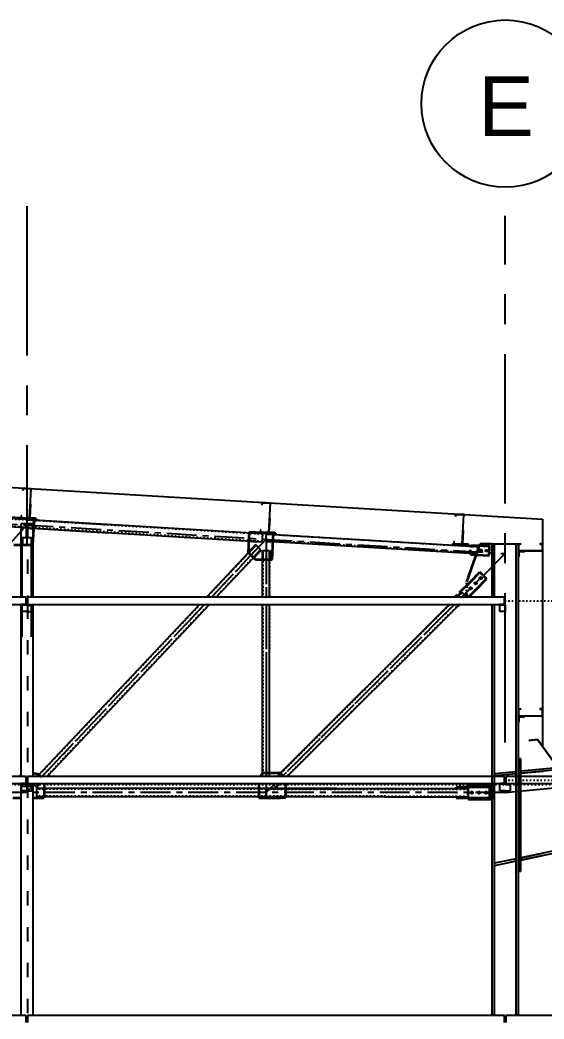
# Model space of a CAD drawing. Header units: inches. Extents: x -15 to 1885144, y -42615 to 866270.
# Drawn here: x 1695977 to 1700358, y 113938 to 122299 of the extents above; entities that cross this region are included whole.
import ezdxf

# ---------------------------------------------------------------- set-up
doc = ezdxf.new("R2010")
doc.units = ezdxf.units.IN
doc.header["$LTSCALE"] = 100
doc.header["$MEASUREMENT"] = 0
for name, pattern in [('CENTER', [2, 1.25, -0.25, 0.25, -0.25]), ('CENTERX2', [4, 2.5, -0.5, 0.5, -0.5]), ('dash line', [30, 12, -18]), ('PHANTOM2', [1.25, 0.625, -0.125, 0.125, -0.125, 0.125, -0.125])]:
    doc.linetypes.add(name, pattern=pattern)
for name, color, linetype in [('axis', 8, 'PHANTOM2'), ('corrugated sheet', 6, 'Continuous'), ('dimensions', 10, 'PHANTOM2'), ('layout', 7, 'Continuous'), ('purlins', 4, 'Continuous'), ('sections', 3, 'Continuous'), ('text', 3, 'Continuous')]:
    doc.layers.add(name, color=color, linetype=linetype)
doc.layers.add('gusset plate', color=1, linetype='Continuous', lineweight=35)
doc.layers.add('weld', color=2, linetype='Continuous', lineweight=35)
doc.styles.get("Standard").update_dxf_attribs({"font": 'arial.ttf'})
doc.dimstyles.new('Dim_1', dxfattribs={"dimtxt": 300, "dimasz": 500, "dimexe": 0.0625, "dimexo": 0.0625, "dimgap": 100, "dimtad": 0, "dimtih": 1, "dimtoh": 1, "dimdec": 0, "dimzin": 0, "dimdsep": 46, "dimtxsty": 'Standard', "dimblk": 'OBLIQUE', "dimcen": 0.09, "dimclrd": 256, "dimclre": 256, "dimclrt": 256, "dimadec": 0, "dimazin": 0, "dimtm": 1e-09, "dimtfac": 1, "dimtdec": 0, "dimtofl": 0, "dimtmove": 0, "dimatfit": 3, "dimfxl": 1, "dimtfillclr": 256, "dimtolj": 1, "dimtzin": 0, "dimlwe": -1, "dimarcsym": 0})

# ---------------------------------------------------------------- blocks, each defined once
blk = doc.blocks.new('_Oblique')
at = {"color": 0, "linetype": 'ByBlock', "lineweight": -2}
blk.add_line((-0.5, -0.5), (0.5, 0.5), dxfattribs=at)
blk = doc.blocks.new('*D1445')
at = {"layer": 'Defpoints', "color": 0, "ltscale": 0.01, "transparency": 16777216}
for p in [(0, 115901.3), (1727174.1, 115901.3), (1725274.4, 113901.3)]:
    blk.add_point(p, dxfattribs=at)
at = {"layer": 'dimensions', "linetype": 'dash line', "ltscale": 0.01, "transparency": 16777216}
for p, q in [((0.1, 115901.3), (1727174.1, 115901.3)), ((1725274.4, 113901.3), (1727174.1, 113901.3))]:
    blk.add_line(p, q, dxfattribs=at)
at = {"layer": 'dimensions', "lineweight": -2, "ltscale": 0.01, "transparency": 16777216}
for p, q in [((1727174.1, 115901.3), (1727174.1, 115154.5)), ((1727174.1, 113901.3), (1727174.1, 114648.1))]:
    blk.add_line(p, q, dxfattribs=at)
at = {"layer": 'dimensions', "lineweight": -2, "ltscale": 0.01, "transparency": 16777216, "xscale": 500, "yscale": 500, "zscale": 500}
for p, rotation in [((1727174.1, 115901.3), 90), ((1727174.1, 113901.3), 270)]:
    blk.add_blockref('_Oblique', p, dxfattribs=dict(at, rotation=rotation))
at = {"layer": 'dimensions', "ltscale": 0.01, "transparency": 16777216, "insert": (1727174.1, 114901.3), "char_height": 300, "attachment_point": 5}
blk.add_mtext('\\A1;2000', dxfattribs=at)
blk = doc.blocks.new('*D1431')
at = {"layer": 'Defpoints', "color": 0, "ltscale": 0.01, "transparency": 16777216}
for p in [(1700029.4, 117438.4), (1703152.6, 117438.4), (1700029.4, 115938.4)]:
    blk.add_point(p, dxfattribs=at)
at = {"layer": 'dimensions', "linetype": 'dash line', "ltscale": 0.01, "transparency": 16777216}
for p, q in [((1700029.4, 117438.4), (1703152.7, 117438.4)), ((1700029.4, 115938.4), (1703152.7, 115938.4))]:
    blk.add_line(p, q, dxfattribs=at)
at = {"layer": 'dimensions', "lineweight": -2, "ltscale": 0.01, "transparency": 16777216}
for p, q in [((1703152.6, 117438.4), (1703152.6, 116941.6)), ((1703152.6, 115938.4), (1703152.6, 116435.3))]:
    blk.add_line(p, q, dxfattribs=at)
at = {"layer": 'dimensions', "lineweight": -2, "ltscale": 0.01, "transparency": 16777216, "xscale": 500, "yscale": 500, "zscale": 500}
for p, rotation in [((1703152.6, 117438.4), 90), ((1703152.6, 115938.4), 270)]:
    blk.add_blockref('_Oblique', p, dxfattribs=dict(at, rotation=rotation))
at = {"layer": 'dimensions', "ltscale": 0.01, "transparency": 16777216, "insert": (1703152.6, 116688.4), "char_height": 300, "attachment_point": 5}
blk.add_mtext('\\A1;1500', dxfattribs=at)

msp = doc.modelspace()

# ---------------------------------------------------------------- hatches: boundary and pattern name
at = {"layer": 'purlins', "ltscale": 10}
h = msp.add_hatch(color=256, dxfattribs=at)
h.dxf.hatch_style = 1
h.paths.add_polyline_path([(1696062.307, 118236.764), (1696067.298, 118236.465), (1696066.699, 118226.483), (1696061.708, 118226.782)])
h = msp.add_hatch(color=256, dxfattribs=at)
h.dxf.hatch_style = 1
h.paths.add_polyline_path([(1698062.904, 118116.748), (1698067.895, 118116.448), (1698067.296, 118106.466), (1698062.305, 118106.766)])
h = msp.add_hatch(color=256, dxfattribs=at)
h.dxf.hatch_style = 1
h.paths.add_polyline_path([(1699679.654, 118019.68), (1699684.645, 118019.381), (1699684.046, 118009.399), (1699679.055, 118009.698)])
h = msp.add_hatch(color=256, dxfattribs=at)
h.dxf.hatch_style = 1
h.paths.add_polyline_path([(1700176.878, 117855.329), (1700176.878, 117850.329), (1700166.878, 117850.329), (1700166.878, 117855.329)])
at = {"layer": 'purlins', "ltscale": 0.01}
h = msp.add_hatch(color=256, dxfattribs=at)
h.dxf.hatch_style = 1
h.paths.add_polyline_path([(1696004.371, 117402.448), (1696004.371, 117408.448), (1696014.371, 117408.448), (1696014.371, 117402.448)])
h = msp.add_hatch(color=256, dxfattribs=at)
h.dxf.hatch_style = 1
h.paths.add_polyline_path([(1696064.378, 117402.082), (1696064.378, 117408.082), (1696054.378, 117408.082), (1696054.378, 117402.082)])
h = msp.add_hatch(color=256, dxfattribs=at)
h.dxf.hatch_style = 1
h.paths.add_polyline_path([(1700004.371, 117402.448), (1700004.371, 117408.448), (1700014.371, 117408.448), (1700014.371, 117402.448)])
at = {"layer": 'purlins', "ltscale": 10}
h = msp.add_hatch(color=256, dxfattribs=at)
h.dxf.hatch_style = 1
h.paths.add_polyline_path([(1700176.878, 116473.162), (1700176.878, 116468.162), (1700166.878, 116468.162), (1700166.878, 116473.162)])
at = {"layer": 'purlins', "ltscale": 0.01}
h = msp.add_hatch(color=256, dxfattribs=at)
h.dxf.hatch_style = 1
h.paths.add_polyline_path([(1696004.371, 115902.448), (1696004.371, 115908.448), (1696014.371, 115908.448), (1696014.371, 115902.448)])
h = msp.add_hatch(color=256, dxfattribs=at)
h.dxf.hatch_style = 1
h.paths.add_polyline_path([(1696064.378, 115902.082), (1696064.378, 115908.082), (1696054.378, 115908.082), (1696054.378, 115902.082)])
h = msp.add_hatch(color=256, dxfattribs=at)
h.dxf.hatch_style = 1
h.paths.add_polyline_path([(1700004.371, 115902.448), (1700004.371, 115908.448), (1700014.371, 115908.448), (1700014.371, 115902.448)])
h = msp.add_hatch(color=256, dxfattribs=at)
h.dxf.hatch_style = 1
h.paths.add_polyline_path([(1700064.378, 115902.082), (1700064.378, 115908.082), (1700054.378, 115908.082), (1700054.378, 115902.082)])
at = {"layer": 'sections', "ltscale": 10}
h = msp.add_hatch(color=256, dxfattribs=at)
h.dxf.hatch_style = 1
h.paths.add_polyline_path([(1700144.378, 116044.549), (1700164.378, 116044.549), (1700164.378, 116064.549), (1700144.378, 116064.549)])
h.paths.add_polyline_path([(1700144.378, 115934.549), (1700144.378, 115914.549), (1700164.378, 115914.549), (1700164.378, 115934.549)])
h.paths.add_polyline_path([(1700164.378, 115834.549), (1700164.378, 115854.549), (1700144.378, 115854.549), (1700144.378, 115834.549)])
h = msp.add_hatch(color=256, dxfattribs=at)
h.dxf.hatch_style = 1
h.paths.add_polyline_path([(1700164.378, 115224.549), (1700144.378, 115224.549), (1700144.378, 115244.549), (1700164.378, 115244.549)])
h.paths.add_polyline_path([(1700164.378, 115354.549), (1700144.378, 115354.549), (1700144.378, 115374.549), (1700164.378, 115374.549)])
h.paths.add_polyline_path([(1700164.378, 115434.549), (1700144.378, 115434.549), (1700144.378, 115454.549), (1700164.378, 115454.549)])

# ---------------------------------------------------------------- linework, layer by layer
at = {"layer": 'axis', "linetype": 'CENTER', "ltscale": 10}
for p, q in [((1696034.378, 120740.973), (1696034.378, 117907.206)), ((1696034.378, 120740.973), (1696034.378, 117907.206)), ((1696034.378, 120740.973), (1696034.378, 117907.206)), ((1696034.378, 120740.973), (1696034.378, 117907.206)), ((1696034.378, 120740.973), (1696034.378, 117907.206)), ((1696034.378, 120740.973), (1696034.378, 117907.206)), ((1696034.378, 120740.973), (1696034.378, 117907.206)), ((1696034.378, 120740.973), (1696034.378, 117907.206)), ((1696034.378, 120740.973), (1696034.378, 117907.206)), ((1700034.378, 116253.218), (1700034.378, 120660.973)), ((1712534.378, 117031.287), (1700034.378, 115831.287))]:
    msp.add_line(p, q, dxfattribs=at)
at = {"layer": 'axis', "linetype": 'CENTERX2'}
for p, q in [((1680034.378, 119033.162), (1700034.378, 117833.162)), ((1696034.378, 118073.162), (1695494.128, 117468.082)), ((1696034.378, 118073.162), (1696034.378, 117907.206)), ((1696034.378, 118073.162), (1696034.378, 117907.206)), ((1698034.378, 117953.162), (1697576.755, 117468.082)), ((1698034.378, 117953.162), (1698034.378, 117468.082)), ((1700034.378, 117833.162), (1699669.298, 117468.082)), ((1697520.152, 117408.082), (1696156.2, 115962.294)), ((1698034.378, 117408.082), (1698034.378, 115968.082)), ((1699609.298, 117408.082), (1698169.298, 115968.082)), ((1696034.378, 115908.082), (1696034.378, 115833.162)), ((1696105.057, 115908.082), (1696034.378, 115833.162)), ((1696034.378, 115908.082), (1696034.378, 115833.162)), ((1698034.378, 115908.082), (1698034.378, 115833.162)), ((1698109.298, 115908.082), (1698034.378, 115833.162)), ((1700034.378, 115833.162), (1664039.378, 115833.162))]:
    msp.add_line(p, q, dxfattribs=at)
at = {"layer": 'axis', "linetype": 'CENTER'}
for p, q in [((1698034.378, 117953.162), (1697576.755, 117468.082)), ((1698034.378, 117953.162), (1698034.378, 117468.082)), ((1697520.152, 117408.082), (1696156.2, 115962.294)), ((1698034.378, 117408.082), (1698034.378, 115968.082)), ((1699582.578, 117381.362), (1698174.838, 115973.622)), ((1699582.578, 117381.362), (1698174.838, 115973.622)), ((1699582.578, 117381.362), (1698174.838, 115973.622)), ((1698034.378, 116686.045), (1698034.378, 115968.082)), ((1698900.572, 116699.356), (1698169.298, 115968.082)), ((1696034.378, 115908.082), (1696034.378, 115833.162)), ((1696105.057, 115908.082), (1696034.378, 115833.162)), ((1696034.378, 115908.082), (1696034.378, 115833.162)), ((1698034.378, 115908.082), (1698034.378, 115833.162)), ((1698109.298, 115908.082), (1698034.378, 115833.162)), ((1698034.378, 115908.082), (1698034.378, 115833.162))]:
    msp.add_line(p, q, dxfattribs=at)
at = {"layer": 'corrugated sheet'}
for p, q in [((1680034.378, 119338.666), (1700344.878, 118120.036)), ((1680034.411, 119339.215), (1700344.911, 118120.585))]:
    msp.add_line(p, q, dxfattribs=at)
at = {"layer": 'corrugated sheet', "ltscale": 10}
for p, q in [((1700344.378, 118120.066), (1700344.378, 116224.287)), ((1700344.878, 118120.036), (1700344.878, 116224.287))]:
    msp.add_line(p, q, dxfattribs=at)
at = {"layer": 'gusset plate'}
for p, q in [((1695892.846, 118136.753), (1696097.875, 118124.452)), ((1697896.992, 118016.505), (1698097.875, 118004.452)), ((1699742.341, 117895.703), (1699752.772, 117905.095)), ((1699739.177, 117835.774), (1699747.968, 117825.239))]:
    msp.add_line(p, q, dxfattribs=at)
at = {"layer": 'gusset plate', "linetype": 'dash line'}
for p, q in [((1696084.854, 117907.438), (1696097.875, 118124.452)), ((1697886.404, 117840.027), (1697896.992, 118016.505)), ((1698084.711, 117785.056), (1698097.875, 118004.452)), ((1699752.772, 117905.095), (1699903.939, 117896.025)), ((1699899.147, 117816.169), (1699903.939, 117896.025)), ((1699924.378, 117915.329), (1699924.378, 117468.082)), ((1699747.968, 117825.239), (1699899.147, 117816.169)), ((1699630.053, 117485.406), (1699612.73, 117468.082)), ((1695984.378, 115980.612), (1695977.144, 115968.082)), ((1696132.342, 115984.801), (1696084.378, 115995.667)), ((1696156.2, 115962.294), (1696132.342, 115984.801)), ((1698004.378, 115994.835), (1697988.932, 115968.082)), ((1698153.624, 115994.835), (1698004.378, 115994.835)), ((1698180.377, 115968.082), (1698153.624, 115994.835)), ((1696178.022, 115908.082), (1696178.022, 115788.162)), ((1698196.051, 115908.082), (1698196.051, 115788.261)), ((1699924.378, 115888.319), (1699724.378, 115888.319)), ((1699724.378, 115888.319), (1699724.378, 115878.006)), ((1699924.378, 115888.319), (1699924.378, 115778.006)), ((1699724.378, 115878.006), (1699624.378, 115878.006)), ((1699624.378, 115878.006), (1699624.378, 115868.006)), ((1699624.378, 115798.006), (1699624.378, 115788.006)), ((1699904.378, 115878.006), (1699724.378, 115878.006)), ((1699904.378, 115788.006), (1699904.378, 115878.006)), ((1698196.051, 115788.261), (1698156.396, 115788.261)), ((1699624.378, 115788.006), (1699724.378, 115788.006)), ((1699724.378, 115788.006), (1699723.878, 115778.006)), ((1699723.878, 115778.006), (1699924.378, 115778.006)), ((1699724.378, 115788.006), (1699904.378, 115788.006))]:
    msp.add_line(p, q, dxfattribs=at)
at = {"layer": 'gusset plate', "ltscale": 10}
for p, q in [((1695926.213, 117906.974), (1695994.378, 117906.974)), ((1695994.378, 117906.974), (1696074.378, 117907.438)), ((1696074.378, 117907.438), (1696084.854, 117907.438)), ((1699712.584, 117597.937), (1699825.71, 117915.329)), ((1699825.71, 117915.329), (1699924.378, 117915.329)), ((1697886.404, 117840.027), (1697944.673, 117785.056)), ((1697944.673, 117785.056), (1698069.378, 117785.056)), ((1698069.378, 117785.056), (1698084.711, 117785.056))]:
    msp.add_line(p, q, dxfattribs=at)
at = {"layer": 'gusset plate', "linetype": 'dash line', "ltscale": 0.01}
for p, q in [((1699742.341, 117895.703), (1699739.177, 117835.785)), ((1699712.584, 117487.937), (1699712.584, 117597.937)), ((1699624.378, 115868.006), (1699624.378, 115798.006)), ((1699724.378, 115788.006), (1699724.378, 115878.006))]:
    msp.add_line(p, q, dxfattribs=at)
at = {"layer": 'gusset plate', "linetype": 'CENTER'}
for p, q in [((1699737.048, 117592.401), (1699821.901, 117677.253)), ((1699850.185, 117648.969), (1699821.901, 117677.253)), ((1699850.185, 117648.969), (1699878.469, 117620.685)), ((1699737.048, 117592.401), (1699624.447, 117479.799)), ((1699793.616, 117535.832), (1699878.469, 117620.685)), ((1699793.616, 117535.832), (1699725.867, 117468.082))]:
    msp.add_line(p, q, dxfattribs=at)
at = {"layer": 'gusset plate', "ltscale": 0.01}
msp.add_line((1699712.584, 117487.937), (1699712.584, 117468.082), dxfattribs=at)
at = {"layer": 'gusset plate', "linetype": 'ByBlock'}
for p, q in [((1697974.378, 115908.082), (1697974.378, 115788.162)), ((1695916.569, 115788.162), (1695984.378, 115788.162)), ((1696084.378, 115788.162), (1696178.022, 115788.162)), ((1697974.378, 115788.162), (1698156.396, 115788.261))]:
    msp.add_line(p, q, dxfattribs=at)
at = {"layer": 'layout', "ltscale": 0.01}
for p, q in [((1695984.378, 118083.145), (1695984.378, 117468.082)), ((1696084.977, 118083.145), (1695984.378, 118083.145)), ((1696084.378, 118083.145), (1696084.378, 117468.082)), ((1695984.378, 117408.082), (1695984.378, 115968.082)), ((1696084.378, 117408.082), (1696084.378, 115968.082)), ((1695984.378, 115908.082), (1695984.378, 113968.082)), ((1695984.378, 115888.162), (1696084.378, 115888.162)), ((1696084.378, 115908.082), (1696084.378, 113968.082))]:
    msp.add_line(p, q, dxfattribs=at)
at = {"layer": 'layout', "linetype": 'dash line', "ltscale": 0.1}
for p, q in [((1696029.378, 118083.145), (1696029.378, 117907.177)), ((1696039.378, 118083.145), (1696039.378, 117468.082)), ((1696039.378, 117408.082), (1696039.378, 115968.082)), ((1696039.378, 115908.082), (1696039.378, 113968.082))]:
    msp.add_line(p, q, dxfattribs=at)
at = {"layer": 'layout', "ltscale": 10}
for p, q in [((1699924.378, 117915.329), (1700144.378, 117915.329)), ((1699944.378, 117468.082), (1699944.378, 117915.329)), ((1700124.378, 113968.082), (1700124.378, 117915.329)), ((1700144.378, 113968.082), (1700144.378, 117915.329)), ((1699924.378, 117468.082), (1699924.378, 117831.287)), ((1699924.378, 113968.082), (1699924.378, 117408.082)), ((1699944.378, 113968.082), (1699944.378, 117408.082)), ((1700164.378, 116014.549), (1703984.378, 116381.269)), ((1703006.315, 116267.283), (1700164.378, 115994.457)), ((1700232.891, 116272.276), (1700304.561, 116279.156)), ((1699944.378, 115993.429), (1700124.378, 116010.709)), ((1700124.378, 115990.617), (1699944.378, 115973.337)), ((1703042.628, 115889.022), (1700164.378, 115287.561)), ((1703044.539, 115869.114), (1700164.378, 115267.253)), ((1700124.378, 115279.202), (1699944.378, 115241.588)), ((1700124.378, 115258.894), (1699944.378, 115221.28))]:
    msp.add_line(p, q, dxfattribs=at)
at = {"layer": 'layout', "linetype": 'CENTER'}
for centre, radius in [((1699829.759, 117860.356), 8), ((1699877.583, 117857.481), 8), ((1699828.972, 117627.756), 10), ((1699744.119, 117542.903), 10), ((1699786.545, 117585.33), 10)]:
    msp.add_circle(centre, radius, dxfattribs=at)
at = {"layer": 'layout', "linetype": 'dash line'}
for centre in [(1699754.378, 115833.162), (1699814.378, 115833.162), (1699874.378, 115833.162)]:
    msp.add_circle(centre, 10, dxfattribs=at)
at = {"layer": 'purlins', "ltscale": 10}
for p, q in [((1696000.818, 118380.706), (1695999.62, 118360.741)), ((1695999.62, 118360.741), (1696001.616, 118360.622)), ((1696070.692, 118376.513), (1696000.818, 118380.706)), ((1696001.616, 118360.622), (1696002.695, 118378.589)), ((1696002.695, 118378.589), (1696068.576, 118374.636)), ((1696068.576, 118374.636), (1696053.843, 118129.078)), ((1696055.719, 118126.962), (1696070.692, 118376.513)), ((1696061.01, 118131.653), (1696067.897, 118246.447)), ((1696066.699, 118226.483), (1696061.708, 118226.782)), ((1696067.298, 118236.465), (1696062.307, 118236.764)), ((1698001.414, 118260.689), (1698000.216, 118240.725)), ((1698000.216, 118240.725), (1698002.213, 118240.605)), ((1698071.289, 118256.496), (1698001.414, 118260.689)), ((1698002.213, 118240.605), (1698003.291, 118258.573)), ((1698003.291, 118258.573), (1698069.172, 118254.62)), ((1698069.172, 118254.62), (1698054.439, 118009.061)), ((1698056.316, 118006.945), (1698071.289, 118256.496)), ((1695987.043, 118151.118), (1695985.845, 118131.154)), ((1695989.039, 118150.999), (1695987.043, 118151.118)), ((1695987.961, 118133.031), (1695989.039, 118150.999)), ((1699618.165, 118163.621), (1699616.967, 118143.657)), ((1699616.967, 118143.657), (1699618.963, 118143.537)), ((1699688.039, 118159.429), (1699618.165, 118163.621)), ((1699618.963, 118143.537), (1699620.041, 118161.505)), ((1699620.041, 118161.505), (1699685.923, 118157.552)), ((1699685.923, 118157.552), (1699671.189, 117911.994)), ((1699673.066, 117909.878), (1699688.039, 118159.429)), ((1696053.843, 118129.078), (1695987.961, 118133.031)), ((1696037.671, 118128.045), (1696055.719, 118126.962)), ((1696055.719, 118126.962), (1696105.629, 118123.967)), ((1696105.929, 118128.958), (1696061.01, 118131.653)), ((1696105.629, 118123.967), (1696105.929, 118128.958)), ((1698061.606, 118011.637), (1698068.494, 118126.43)), ((1698067.296, 118106.466), (1698062.305, 118106.766)), ((1698067.895, 118116.448), (1698062.904, 118116.748)), ((1697987.639, 118031.102), (1697986.441, 118011.138)), ((1697989.635, 118030.982), (1697987.639, 118031.102)), ((1697988.557, 118013.014), (1697989.635, 118030.982)), ((1698054.439, 118009.061), (1697988.557, 118013.014)), ((1698038.267, 118008.028), (1698056.316, 118006.945)), ((1698056.316, 118006.945), (1698106.226, 118003.951)), ((1698106.525, 118008.942), (1698061.606, 118011.637)), ((1698106.226, 118003.951), (1698106.525, 118008.942)), ((1699678.357, 117914.569), (1699685.244, 118029.363)), ((1699684.046, 118009.399), (1699679.055, 118009.698)), ((1699684.645, 118019.381), (1699679.654, 118019.68)), ((1699604.39, 117934.034), (1699603.192, 117914.07)), ((1699606.386, 117933.914), (1699604.39, 117934.034)), ((1699605.308, 117915.947), (1699606.386, 117933.914)), ((1699671.189, 117911.994), (1699605.308, 117915.947)), ((1699655.018, 117910.961), (1699673.066, 117909.878)), ((1699673.066, 117909.878), (1699722.976, 117906.883)), ((1699723.276, 117911.874), (1699678.357, 117914.569)), ((1699722.976, 117906.883), (1699723.276, 117911.874)), ((1700144.378, 117855.329), (1700144.378, 117915.329)), ((1700144.378, 117915.329), (1700164.378, 117915.329)), ((1700164.378, 117913.329), (1700146.378, 117913.329)), ((1700146.378, 117913.329), (1700146.378, 117857.329)), ((1700164.378, 117915.329), (1700164.378, 117913.329)), ((1700344.378, 117915.329), (1700324.378, 117915.329)), ((1700324.378, 117915.329), (1700324.378, 117913.329)), ((1700324.378, 117913.329), (1700342.378, 117913.329)), ((1700342.378, 117913.329), (1700342.378, 117857.329)), ((1700344.378, 117855.329), (1700344.378, 117915.329)), ((1700344.378, 117855.329), (1700144.378, 117855.329)), ((1700144.378, 117855.329), (1700144.378, 117805.329)), ((1700194.378, 117855.329), (1700144.378, 117855.329)), ((1700144.378, 117805.329), (1700149.378, 117805.329)), ((1700146.378, 117857.329), (1700342.378, 117857.329)), ((1700149.378, 117805.329), (1700149.378, 117850.329)), ((1700149.378, 117850.329), (1700194.378, 117850.329)), ((1700166.878, 117850.329), (1700166.878, 117855.329)), ((1700176.878, 117850.329), (1700176.878, 117855.329)), ((1700194.378, 117850.329), (1700194.378, 117855.329)), ((1700144.378, 116473.162), (1700144.378, 116533.162)), ((1700144.378, 116533.162), (1700164.378, 116533.162)), ((1700344.378, 116473.162), (1700144.378, 116473.162)), ((1700144.378, 116473.162), (1700144.378, 116423.162)), ((1700194.378, 116473.162), (1700144.378, 116473.162)), ((1700164.378, 116531.162), (1700146.378, 116531.162)), ((1700146.378, 116531.162), (1700146.378, 116475.162)), ((1700146.378, 116475.162), (1700342.378, 116475.162)), ((1700149.378, 116423.162), (1700149.378, 116468.162)), ((1700149.378, 116468.162), (1700194.378, 116468.162)), ((1700164.378, 116533.162), (1700164.378, 116531.162)), ((1700166.878, 116468.162), (1700166.878, 116473.162)), ((1700176.878, 116468.162), (1700176.878, 116473.162)), ((1700194.378, 116468.162), (1700194.378, 116473.162)), ((1700344.378, 116533.162), (1700324.378, 116533.162)), ((1700324.378, 116533.162), (1700324.378, 116531.162)), ((1700324.378, 116531.162), (1700342.378, 116531.162)), ((1700342.378, 116531.162), (1700342.378, 116475.162)), ((1700344.378, 116473.162), (1700344.378, 116533.162)), ((1700144.378, 116423.162), (1700149.378, 116423.162)), ((1700232.891, 116272.276), (1700304.561, 116279.156)), ((1700233.082, 116270.285), (1700232.891, 116272.276)), ((1700233.082, 116270.285), (1700303.933, 116277.087)), ((1700303.933, 116277.087), (1700472.952, 116044.172)), ((1700304.561, 116279.156), (1700473.58, 116046.242))]:
    msp.add_line(p, q, dxfattribs=at)
at = {"layer": 'purlins', "ltscale": 0.01}
for p, q in [((1696067.897, 118246.447), (1696062.906, 118246.746)), ((1696115.013, 118113.386), (1695975.264, 118121.771)), ((1695975.863, 118131.753), (1695985.845, 118131.154)), ((1696037.671, 118128.045), (1695985.845, 118131.154)), ((1696115.611, 118123.368), (1696105.629, 118123.967)), ((1696115.611, 118123.368), (1696115.013, 118113.386)), ((1698068.494, 118126.43), (1698063.503, 118126.73)), ((1697976.459, 118011.737), (1697975.86, 118001.754)), ((1698115.609, 117993.37), (1697975.86, 118001.754)), ((1697976.459, 118011.737), (1697986.441, 118011.138)), ((1698038.267, 118008.028), (1697986.441, 118011.138)), ((1698116.208, 118003.352), (1698106.226, 118003.951)), ((1698116.208, 118003.352), (1698115.609, 117993.37)), ((1699685.244, 118029.363), (1699680.253, 118029.662)), ((1699593.21, 117914.669), (1699592.611, 117904.687)), ((1699732.359, 117896.302), (1699592.611, 117904.687)), ((1699593.21, 117914.669), (1699603.192, 117914.07)), ((1699655.018, 117910.961), (1699603.192, 117914.07)), ((1699732.958, 117906.284), (1699722.976, 117906.883)), ((1699732.958, 117906.284), (1699732.359, 117896.302)), ((1696029.371, 117468.082), (1692039.378, 117468.082)), ((1696029.371, 117408.448), (1696029.371, 117468.448)), ((1700029.371, 117468.082), (1696039.378, 117468.082)), ((1696039.378, 117468.082), (1696039.378, 117408.082)), ((1700029.371, 117408.448), (1700029.371, 117468.448)), ((1692034.378, 117408.082), (1696034.378, 117408.082)), ((1695989.371, 117402.448), (1695989.371, 117408.448)), ((1696029.371, 117408.448), (1695989.371, 117408.448)), ((1696034.378, 117402.448), (1695989.371, 117402.448)), ((1695989.371, 117348.448), (1695989.371, 117402.448)), ((1696004.371, 117408.448), (1696004.371, 117402.448)), ((1696014.371, 117408.448), (1696014.371, 117402.448)), ((1696034.378, 117408.082), (1700034.378, 117408.082)), ((1696034.378, 117402.082), (1696079.378, 117402.082)), ((1696039.378, 117408.082), (1696079.378, 117408.082)), ((1696054.378, 117408.082), (1696054.378, 117402.082)), ((1696064.378, 117408.082), (1696064.378, 117402.082)), ((1696079.378, 117402.082), (1696079.378, 117408.082)), ((1696079.378, 117348.082), (1696079.378, 117402.082)), ((1699989.371, 117402.448), (1699989.371, 117408.448)), ((1700029.371, 117408.448), (1699989.371, 117408.448)), ((1700034.378, 117402.448), (1699989.371, 117402.448)), ((1699989.371, 117348.448), (1699989.371, 117402.448)), ((1700004.371, 117408.448), (1700004.371, 117402.448)), ((1700014.371, 117408.448), (1700014.371, 117402.448)), ((1700034.378, 117408.082), (1700034.371, 117348.448)), ((1696034.371, 117348.448), (1695989.371, 117348.448)), ((1696034.378, 117348.082), (1696079.378, 117348.082)), ((1700034.371, 117348.448), (1699989.371, 117348.448)), ((1696029.371, 115968.082), (1692039.378, 115968.082)), ((1696029.371, 115908.448), (1696029.371, 115968.448)), ((1700029.371, 115968.082), (1696039.378, 115968.082)), ((1696039.378, 115968.082), (1696039.378, 115908.082)), ((1700029.371, 115908.448), (1700029.371, 115968.448)), ((1704029.371, 115968.082), (1700039.378, 115968.082)), ((1700039.378, 115968.082), (1700039.378, 115908.082)), ((1692034.378, 115908.082), (1696034.378, 115908.082)), ((1695989.371, 115902.448), (1695989.371, 115908.448)), ((1696029.371, 115908.448), (1695989.371, 115908.448)), ((1696034.378, 115902.448), (1695989.371, 115902.448)), ((1695989.371, 115848.448), (1695989.371, 115902.448)), ((1696004.371, 115908.448), (1696004.371, 115902.448)), ((1696014.371, 115908.448), (1696014.371, 115902.448)), ((1696034.378, 115908.082), (1700034.378, 115908.082)), ((1696034.378, 115902.082), (1696079.378, 115902.082)), ((1696039.378, 115908.082), (1696079.378, 115908.082)), ((1696054.378, 115908.082), (1696054.378, 115902.082)), ((1696064.378, 115908.082), (1696064.378, 115902.082)), ((1696079.378, 115902.082), (1696079.378, 115908.082)), ((1696079.378, 115848.082), (1696079.378, 115902.082)), ((1699989.371, 115902.448), (1699989.371, 115908.448)), ((1700029.371, 115908.448), (1699989.371, 115908.448)), ((1700034.378, 115902.448), (1699989.371, 115902.448)), ((1699989.371, 115848.448), (1699989.371, 115902.448)), ((1700004.371, 115908.448), (1700004.371, 115902.448)), ((1700014.371, 115908.448), (1700014.371, 115902.448)), ((1700034.378, 115908.082), (1704034.378, 115908.082)), ((1700034.378, 115902.082), (1700079.378, 115902.082)), ((1700039.378, 115908.082), (1700079.378, 115908.082)), ((1700054.378, 115908.082), (1700054.378, 115902.082)), ((1700064.378, 115908.082), (1700064.378, 115902.082)), ((1700079.378, 115902.082), (1700079.378, 115908.082)), ((1700079.378, 115848.082), (1700079.378, 115902.082)), ((1696034.371, 115848.448), (1695989.371, 115848.448)), ((1696034.378, 115848.082), (1696079.378, 115848.082)), ((1700034.371, 115848.448), (1699989.371, 115848.448)), ((1700034.378, 115848.082), (1700079.378, 115848.082)), ((1696029.371, 113968.082), (1692039.378, 113968.082)), ((1696029.371, 113908.448), (1696029.371, 113968.448)), ((1700029.371, 113968.082), (1696039.378, 113968.082)), ((1696039.378, 113968.082), (1696039.378, 113908.082)), ((1700029.371, 113908.448), (1700029.371, 113968.448)), ((1704029.371, 113968.082), (1700039.378, 113968.082)), ((1700039.378, 113968.082), (1700039.378, 113908.082))]:
    msp.add_line(p, q, dxfattribs=at)
at = {"layer": 'sections', "linetype": 'dash line', "ltscale": 0.01}
for p, q in [((1696037.036, 118113.076), (1694036.774, 118233.096)), ((1696033.18, 118053.199), (1694034.378, 118173.132)), ((1698002.299, 117934.989), (1696034.378, 118053.069)), ((1698005.893, 117994.881), (1696036.77, 118113.033)), ((1699801.964, 117888.126), (1698036.829, 117994.011)), ((1697951.073, 117902.748), (1697541.011, 117468.082)), ((1699798.85, 117836.22), (1698034.378, 117942.064)), ((1697988.891, 117867.07), (1697612.487, 117468.082)), ((1698008.378, 117860.056), (1698008.378, 117468.082)), ((1698064.378, 117849.123), (1698064.378, 117468.082)), ((1698060.378, 117785.056), (1698060.378, 117468.082)), ((1699672.986, 117508.54), (1699632.529, 117468.082)), ((1699709.749, 117471.776), (1699706.055, 117468.082)), ((1697484.408, 117408.082), (1696125.917, 115968.082)), ((1697555.883, 117408.082), (1696197.393, 115968.082)), ((1698008.378, 117408.082), (1698008.378, 115968.082)), ((1698060.378, 117408.082), (1698060.378, 115968.082)), ((1698064.378, 117408.082), (1698064.378, 117018.475)), ((1699564.434, 117399.988), (1698132.529, 115968.082)), ((1699572.529, 117408.082), (1699568.73, 117404.284)), ((1699646.055, 117408.082), (1699607.159, 117369.186)), ((1699600.715, 117362.743), (1698206.055, 115968.082)), ((1696140.789, 115908.082), (1696113.346, 115878.993)), ((1698146.055, 115908.082), (1698116.99, 115879.018)), ((1698034.378, 115863.162), (1696115.986, 115863.162)), ((1698034.378, 115803.162), (1696115.986, 115803.162)), ((1698626.411, 115863.162), (1698034.378, 115863.162)), ((1699034.378, 115803.162), (1698034.378, 115803.162)), ((1698064.378, 115863.162), (1699724.378, 115863.162)), ((1698102.176, 115868.162), (1698102.175, 115868.162)), ((1699022.346, 115803.162), (1699724.378, 115803.162))]:
    msp.add_line(p, q, dxfattribs=at)
at = {"layer": 'sections'}
for p, q in [((1696037.373, 118118.065), (1694091.982, 118234.788)), ((1696032.881, 118048.208), (1694087.49, 118164.932)), ((1696037.373, 118118.065), (1696713.969, 118077.469)), ((1698006.192, 117999.872), (1696097.272, 118114.407)), ((1696032.881, 118048.208), (1696710.206, 118007.568)), ((1698002, 117929.998), (1696093.079, 118044.533)), ((1698097.272, 117994.407), (1698900.572, 117946.209)), ((1698097.272, 117994.407), (1699742.341, 117895.703)), ((1695994.378, 117967.438), (1696074.378, 117967.438)), ((1695994.378, 117468.082), (1695994.378, 117949.318)), ((1696074.378, 117468.082), (1696074.378, 117949.318)), ((1697935.147, 117891.695), (1697535.512, 117468.082)), ((1697991.807, 117864.319), (1697948.163, 117905.493)), ((1698093.678, 117934.515), (1698900.572, 117886.101)), ((1698093.678, 117934.515), (1699739.177, 117835.785)), ((1697886.404, 117840.027), (1697535.512, 117468.082)), ((1697978.791, 117850.522), (1697617.999, 117468.082)), ((1698004.378, 117468.082), (1698004.378, 117860.056)), ((1698004.378, 117860.056), (1698064.378, 117860.056)), ((1699788.179, 117817.965), (1699788.19, 117817.964)), ((1697930.047, 117798.854), (1697617.999, 117468.082)), ((1698064.378, 117468.082), (1698064.378, 117785.056)), ((1695994.378, 117136.79), (1695994.378, 117408.448)), ((1696074.378, 117136.79), (1696074.378, 117408.082)), ((1697478.909, 117408.082), (1696120.418, 115968.082)), ((1697561.395, 117408.082), (1696202.904, 115968.082)), ((1697478.909, 117408.082), (1697252.041, 117167.603)), ((1697561.395, 117408.082), (1697295.685, 117126.43)), ((1698004.378, 115968.082), (1698004.378, 117408.082)), ((1698064.378, 115968.082), (1698064.378, 117408.082)), ((1699566.872, 117408.082), (1698153.624, 115994.835)), ((1699544.376, 117385.587), (1698153.624, 115994.835)), ((1699653.337, 117409.695), (1698211.724, 115968.082)), ((1699653.337, 117409.695), (1699625.122, 117381.48)), ((1698900.572, 116741.782), (1698126.872, 115968.082)), ((1698900.572, 116656.93), (1698211.724, 115968.082)), ((1696146.3, 115908.082), (1696116.262, 115876.242)), ((1698151.724, 115908.082), (1698119.825, 115876.183)), ((1698034.378, 115868.162), (1696115.986, 115868.162)), ((1697974.378, 115798.162), (1696115.986, 115798.162)), ((1699034.378, 115798.162), (1697974.378, 115798.162)), ((1698626.411, 115868.162), (1698034.378, 115868.162)), ((1698069.378, 115868.162), (1699624.378, 115868.162)), ((1698107.846, 115868.162), (1698105.01, 115865.327)), ((1699022.346, 115798.162), (1699624.378, 115798.162)), ((1699547.623, 115868.006), (1699724.378, 115868.006)), ((1699547.623, 115798.006), (1699724.378, 115798.006))]:
    msp.add_line(p, q, dxfattribs=at)
at = {"layer": 'sections', "linetype": 'dash line'}
for p, q in [((1696032.881, 118048.208), (1696037.073, 118118.082)), ((1698002, 117929.998), (1698006.196, 117999.935)), ((1698033.476, 117938.127), (1698037.07, 117998.019)), ((1699802.234, 117892.11), (1699798.64, 117832.217)), ((1696116.262, 115876.242), (1696082.511, 115908.082)), ((1696115.986, 115868.162), (1696115.986, 115798.162))]:
    msp.add_line(p, q, dxfattribs=at)
at = {"layer": 'sections', "linetype": 'CENTER'}
msp.add_line((1699670.157, 117511.368), (1699712.584, 117468.942), dxfattribs=at)
at = {"layer": 'sections', "ltscale": 10}
for p, q in [((1700144.378, 116114.549), (1700144.378, 115174.549)), ((1700164.378, 116114.549), (1700144.378, 116114.549)), ((1700164.378, 116064.549), (1700144.378, 116064.549)), ((1700164.378, 115174.549), (1700164.378, 116114.549)), ((1700164.378, 116044.549), (1700144.378, 116044.549)), ((1700164.378, 116014.549), (1700352.073, 116032.568)), ((1700164.378, 115994.549), (1700352.114, 116012.136)), ((1700144.378, 115934.549), (1700164.378, 115934.549)), ((1700144.378, 115914.549), (1700164.378, 115914.549)), ((1699724.378, 115868.006), (1699724.378, 115798.006)), ((1700144.378, 115854.549), (1700164.378, 115854.549)), ((1700144.378, 115834.549), (1700164.378, 115834.549)), ((1700144.378, 115454.549), (1700164.378, 115454.549)), ((1700144.378, 115434.549), (1700164.378, 115434.549)), ((1700144.378, 115374.549), (1700164.378, 115374.549)), ((1700144.378, 115354.549), (1700164.378, 115354.549)), ((1700164.378, 115287.561), (1700348.949, 115326.13)), ((1700164.378, 115267.253), (1700348.949, 115305.822)), ((1700164.378, 115244.549), (1700144.378, 115244.549)), ((1700164.378, 115224.549), (1700144.378, 115224.549)), ((1700144.378, 115174.549), (1700164.378, 115174.549))]:
    msp.add_line(p, q, dxfattribs=at)
at = {"layer": 'sections', "linetype": 'ByBlock'}
for p, q in [((1698119.825, 115876.183), (1698087.926, 115908.082)), ((1698034.378, 115868.162), (1698034.378, 115803.162)), ((1698034.378, 115803.162), (1698034.378, 115863.162))]:
    msp.add_line(p, q, dxfattribs=at)
at = {"layer": 'text', "ltscale": 10}
msp.add_circle((1700034.346, 121598.934), 700, dxfattribs=at)
at = {"layer": 'weld', "linetype": 'dash line'}
for p, q in [((1696037.383, 118118.064), (1696097.279, 118114.533)), ((1696033.191, 118048.189), (1696093.083, 118044.596)), ((1697956.286, 118002.93), (1697896.39, 118006.46)), ((1698037.38, 117998.001), (1698097.276, 117994.47)), ((1697948.163, 117905.493), (1697886.404, 117840.027)), ((1697952.093, 117933.055), (1697892.197, 117936.586)), ((1698033.786, 117938.108), (1698093.678, 117934.515)), ((1699802.234, 117892.11), (1699742.341, 117895.703)), ((1697991.807, 117864.319), (1697930.047, 117798.854)), ((1699798.61, 117832.219), (1699738.717, 117835.812)), ((1699670.157, 117511.368), (1699626.872, 117468.082)), ((1699712.584, 117468.942), (1699711.724, 117468.082)), ((1699653.337, 117409.695), (1699638.337, 117394.695))]:
    msp.add_line(p, q, dxfattribs=at)
at = {"layer": 'weld', "linetype": 'CENTER'}
for p, q in [((1695994.378, 117967.438), (1695994.378, 117907.438)), ((1696074.378, 117967.438), (1696074.378, 117907.438)), ((1698004.378, 117860.056), (1698004.378, 117785.056)), ((1698064.378, 117860.056), (1698064.378, 117785.056))]:
    msp.add_line(p, q, dxfattribs=at)
at = {"layer": 'weld', "ltscale": 10}
msp.add_line((1699924.378, 117833.162), (1699924.378, 117468.082), dxfattribs=at)

# ---------------------------------------------------------------- texts
at = {"layer": 'text', "ltscale": 0.3, "insert": (1699807.987, 121826.848), "char_height": 500, "width": 2636.56185, "attachment_point": 1}
msp.add_mtext('E', dxfattribs=at)

# ---------------------------------------------------------------- dimensions: what is measured, and where the dimension line sits
at = {"layer": 'dimensions', "ltscale": 0.01}
dim = msp.add_linear_dim(base=(1703152.62, 117438.448), p1=(1700029.371, 115938.448), p2=(1700029.371, 117438.448), angle=90, dimstyle='Dim_1', dxfattribs=at)
dim.commit()
dim.dimension.update_dxf_attribs({"geometry": '*D1431', "text_midpoint": (1703152.62, 116688.448)})
dim = msp.add_linear_dim(base=(1727174.061, 115901.287), p1=(1725274.378, 113901.287), p2=(0, 115901.287), angle=90, text='2000', dimstyle='Dim_1', override={"dimtmove": 1}, dxfattribs=at)
dim.commit()
dim.dimension.update_dxf_attribs({"geometry": '*D1445', "text_midpoint": (1727174.061, 114901.287)})

doc.saveas('drawing.dxf')
